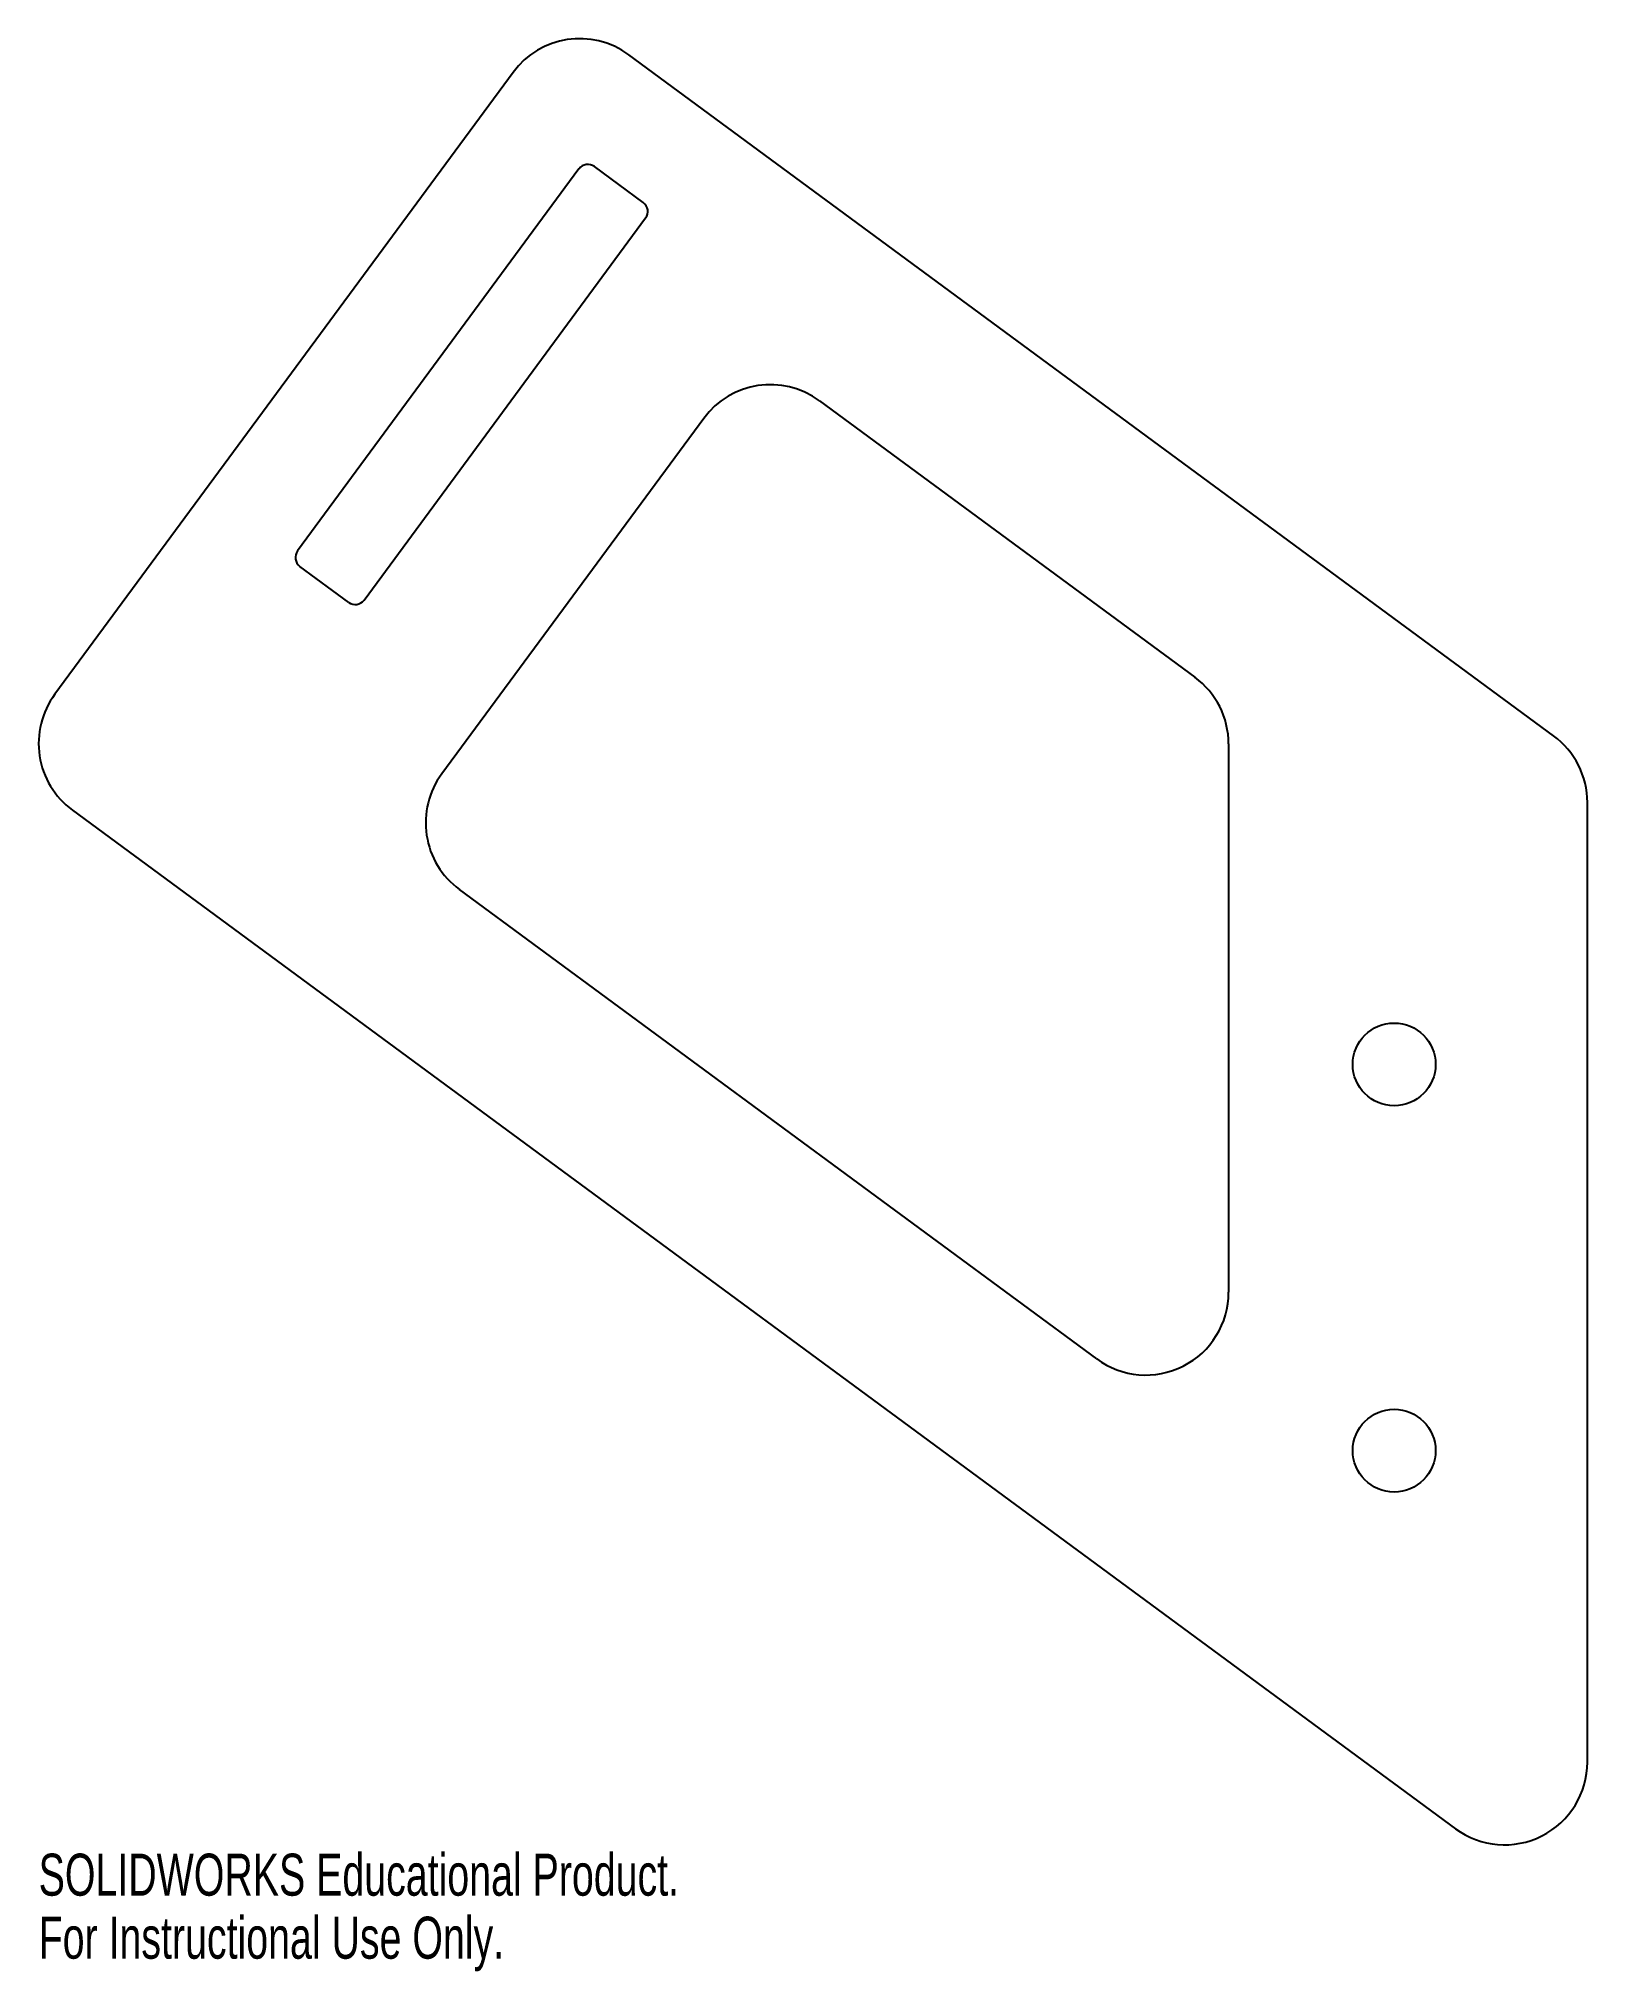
# Model space of a CAD drawing. Header units: inches. Extents: x -7.54 to -0.52, y 9.56 to 18.32.
import ezdxf

# ---------------------------------------------------------------- set-up
doc = ezdxf.new("R2010")
doc.units = ezdxf.units.IN
doc.header["$MEASUREMENT"] = 0
doc.styles.add('SLDTEXTSTYLE0', font='TXT', dxfattribs={"width": 0.7})

msp = doc.modelspace()

# ---------------------------------------------------------------- linework, layer by layer
at = {"color": 7, "linetype": 'Continuous', "lineweight": 25}
for p, q in [((-0.6776, 15.1609), (-4.867, 18.2468)), ((-5.3914, 18.1673), (-7.4671, 15.3493)), ((-5.0926, 17.7299), (-6.3677, 15.9988)), ((-4.8013, 17.5774), (-5.0227, 17.7405)), ((-6.0658, 15.7764), (-4.7907, 17.5075)), ((-4.0035, 16.6792), (-2.3026, 15.4264)), ((-4.5278, 16.5997), (-5.714, 14.9894)), ((-6.1357, 15.7658), (-6.3571, 15.9289)), ((-2.15, 15.1244), (-2.15, 12.6404)), ((-7.3876, 14.825), (-1.1224, 10.21)), ((-0.525, 10.5119), (-0.525, 14.859)), ((-2.7474, 12.3385), (-5.6344, 14.4651))]:
    msp.add_line(p, q, dxfattribs=at)
for centre in [(-1.4, 13.6727), (-1.4, 11.9227)]:
    msp.add_circle(centre, 0.1875, dxfattribs=at)
for centre, radius, start, end in [((-5.0894, 17.9449), 0.375, 53.62448, 143.62448), ((-5.0523, 17.7002), 0.05, 53.62448, 143.62448), ((-4.8309, 17.5371), 0.05, 323.62448, 53.62448), ((-4.2259, 16.3773), 0.375, 53.62448, 143.62448), ((-6.3274, 15.9692), 0.05, 143.62448, 233.62448), ((-6.106, 15.8061), 0.05, 233.62448, 323.62448), ((-2.525, 15.1244), 0.375, 0, 53.62448), ((-7.1652, 15.1269), 0.375, 143.62448, 233.62448), ((-0.9, 14.859), 0.375, 0, 53.62448), ((-5.412, 14.767), 0.375, 143.62448, 233.62448), ((-2.525, 12.6404), 0.375, 233.62448, 0), ((-0.9, 10.5119), 0.375, 233.62448, 0)]:
    msp.add_arc(centre, radius, start, end, dxfattribs=at)

# ---------------------------------------------------------------- texts
at = {"color": 7, "linetype": 'Continuous', "char_height": 0.1903, "attachment_point": 1, "style": 'SLDTEXTSTYLE0'}
for s, insert in [('SOLIDWORKS Educational Product.', (-7.5402, 10.0968)), ('For Instructional Use Only.', (-7.5402, 9.8113))]:
    msp.add_mtext(s, dxfattribs=dict(at, insert=insert))

doc.saveas('drawing.dxf')
